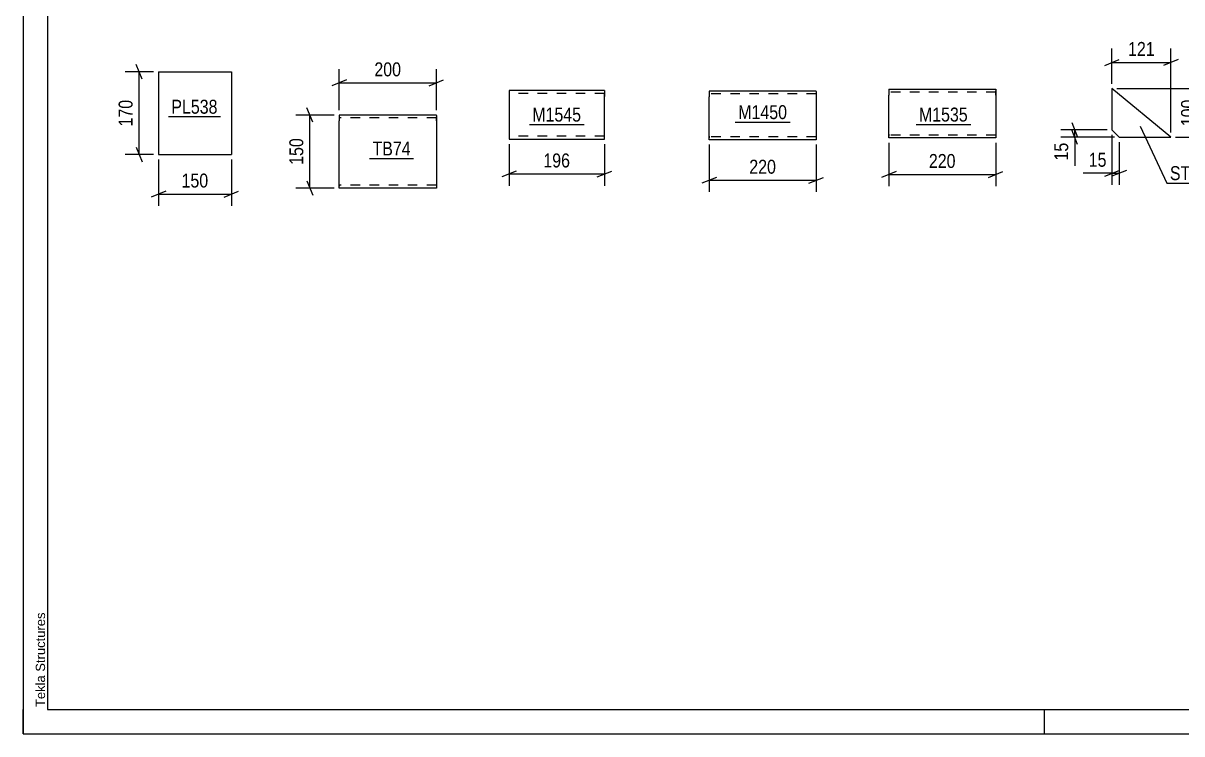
# Model space of a CAD drawing. Header units: millimetres. Extents: x 0 to 420, y 0 to 297.
# Drawn here: x 0 to 238.2, y 0 to 146 of the extents above; entities that cross this region are included whole.
import ezdxf

# ---------------------------------------------------------------- set-up
doc = ezdxf.new("R2010")
doc.units = ezdxf.units.MM
doc.linetypes.add('DXK_LINE_DOT2', pattern=[3.9198, 1.9599, -1.9599])
doc.styles.add('Arial', font='ARIAL.TTF', dxfattribs={"height": 0.2})
doc.styles.add('Arial Narrow', font='ARIALN.TTF', dxfattribs={"height": 0.2})

# ---------------------------------------------------------------- blocks, each defined once
blk = doc.blocks.new('Unknown-814276737-1133')
at = {"color": 5, "linetype": 'Continuous'}
for p, q in [((0, 297), (0, 0)), ((5, 292), (5, 5)), ((0, 0), (0, 5)), ((5, 5), (415, 5)), ((210, 0), (210, 5)), ((0, 0), (420, 0))]:
    blk.add_line(p, q, dxfattribs=at)
at = {"color": 174, "linetype": 'Continuous', "style": 'Arial'}
blk.add_text('Tekla Structures', height=1.9102, rotation=90, dxfattribs=at).set_placement((4.5, 5.5))
blk = doc.blocks.new('Part-814276737-5880 - 5876')
at = {"color": 2, "linetype": 'Continuous'}
for p, q in [((27.8, 136.04), (27.8, 119.04)), ((27.8, 136.04), (42.8, 136.04)), ((42.8, 136.04), (42.8, 119.04)), ((27.8, 119.04), (42.8, 119.04))]:
    blk.add_line(p, q, dxfattribs=at)
blk = doc.blocks.new('Part-814276737-9867 - 9866')
at = {"color": 2, "linetype": 'Continuous'}
for p, q in [((141.02, 132.09), (141.02, 130.89)), ((163.02, 132.09), (141.02, 132.09)), ((163.02, 132), (163.02, 132.09)), ((163.02, 132), (163.02, 130.89)), ((141.02, 122.83), (141.02, 130.89)), ((163.02, 130.89), (163.02, 122.09)), ((141.02, 122.18), (141.02, 122.83)), ((141.02, 122.09), (141.02, 122.18)), ((163.02, 122.09), (141.02, 122.09))]:
    blk.add_line(p, q, dxfattribs=at)
at = {"color": 7, "linetype": 'DXK_LINE_DOT2'}
for p, q in [((163.02, 131.49), (141.02, 131.49)), ((163.02, 131.74), (163.02, 130.89)), ((141.02, 122.83), (141.02, 122.44)), ((141.02, 122.69), (141.02, 122.74)), ((163.02, 122.69), (141.02, 122.69)), ((141.02, 122.09), (141.02, 122.09)), ((163.02, 122.74), (163.02, 122.83)), ((163.02, 122.69), (163.02, 122.74)), ((163.02, 122.69), (163.02, 122.74))]:
    blk.add_line(p, q, dxfattribs=at)
blk = doc.blocks.new('Part-814276737-5912 - 5908')
at = {"color": 2, "linetype": 'Continuous'}
for p, q in [((64.94, 127.16), (64.94, 125.96)), ((84.94, 127.16), (64.94, 127.16)), ((84.94, 127.07), (84.94, 127.16)), ((84.94, 127.07), (84.94, 125.96)), ((64.94, 112.9), (64.94, 125.96)), ((84.94, 125.96), (84.94, 112.16)), ((64.94, 112.25), (64.94, 112.9)), ((64.94, 112.16), (64.94, 112.25)), ((84.94, 112.16), (64.94, 112.16))]:
    blk.add_line(p, q, dxfattribs=at)
at = {"color": 7, "linetype": 'DXK_LINE_DOT2'}
for p, q in [((84.94, 126.56), (64.94, 126.56)), ((84.94, 125.96), (84.94, 126.81)), ((64.94, 112.9), (64.94, 112.51)), ((64.94, 112.76), (64.94, 112.81)), ((84.94, 112.76), (64.94, 112.76)), ((84.94, 112.76), (84.94, 112.81))]:
    blk.add_line(p, q, dxfattribs=at)
blk = doc.blocks.new('Part-814276737-6088 - 6082')
at = {"color": 2, "linetype": 'Continuous'}
for p, q in [((235.93, 122.6), (223.84, 132.6)), ((223.84, 132.6), (223.84, 124.1)), ((223.84, 124.1), (225.34, 122.6)), ((225.34, 122.6), (235.93, 122.6))]:
    blk.add_line(p, q, dxfattribs=at)
blk = doc.blocks.new('Part-814276737-9891 - 9890')
at = {"color": 2, "linetype": 'Continuous'}
for p, q in [((119.49, 132.18), (99.88, 132.18)), ((99.88, 132.18), (99.88, 122.27)), ((119.49, 132.18), (119.49, 132.09)), ((119.49, 132.09), (119.49, 131.83)), ((119.49, 131.83), (119.49, 130.98)), ((119.49, 123.38), (119.49, 130.98)), ((99.88, 122.27), (99.88, 122.18)), ((99.88, 122.18), (119.49, 122.18)), ((119.49, 122.18), (119.49, 123.38))]:
    blk.add_line(p, q, dxfattribs=at)
at = {"color": 7, "linetype": 'DXK_LINE_DOT2'}
for p, q in [((119.49, 131.58), (99.88, 131.58)), ((119.49, 131.83), (119.49, 131.58)), ((119.49, 130.98), (119.49, 131.44)), ((99.88, 122.78), (99.88, 122.82)), ((119.49, 122.78), (99.88, 122.78)), ((119.49, 122.82), (119.49, 123.15)), ((119.49, 122.78), (119.49, 122.82))]:
    blk.add_line(p, q, dxfattribs=at)
blk = doc.blocks.new('Part-814276737-10068 - 10067')
at = {"color": 2, "linetype": 'Continuous'}
for p, q in [((177.96, 132.45), (177.96, 131.25)), ((177.96, 132.45), (199.93, 132.45)), ((177.96, 123.2), (177.96, 131.25)), ((199.93, 132.45), (199.93, 132.36)), ((199.93, 132.36), (199.93, 131.25)), ((199.93, 131.25), (199.93, 122.45)), ((177.96, 122.55), (177.96, 123.2)), ((177.96, 122.45), (177.96, 122.55)), ((199.93, 122.45), (177.96, 122.45))]:
    blk.add_line(p, q, dxfattribs=at)
at = {"color": 7, "linetype": 'DXK_LINE_DOT2'}
for p, q in [((199.93, 131.85), (177.96, 131.85)), ((199.93, 131.25), (199.93, 132.1)), ((177.96, 123.2), (177.96, 122.81)), ((177.96, 123.05), (177.96, 123.1)), ((199.93, 123.05), (177.96, 123.05)), ((199.93, 123.05), (199.93, 123.1))]:
    blk.add_line(p, q, dxfattribs=at)
blk = doc.blocks.new('StraightDimension-814276737-5893 - 5876')
at = {"color": 7, "linetype": 'Continuous'}
for p, q in [((26.8, 136.04), (20.99, 136.04)), ((24.44, 134.54), (23.24, 137.54)), ((23.84, 119.04), (23.84, 136.04)), ((23.24, 120.54), (24.44, 117.54)), ((26.8, 119.04), (20.99, 119.04))]:
    blk.add_line(p, q, dxfattribs=at)
at = {"color": 0}
blk.add_wipeout([(23.09, 130.88), (18.89, 130.88), (18.89, 124.2), (23.09, 124.2)], dxfattribs=at)
at = {"color": 3, "style": 'Arial Narrow'}
blk.add_text('170', height=2.863, rotation=90.0002, dxfattribs=at).set_placement((22.49, 124.8))
blk = doc.blocks.new('StraightDimension-814276737-5882 - 5876')
at = {"color": 7, "linetype": 'Continuous'}
for p, q in [((27.8, 118.04), (27.8, 108.51)), ((42.8, 118.04), (42.8, 108.51)), ((29.3, 111.51), (26.3, 110.31)), ((27.8, 110.91), (42.8, 110.91)), ((41.3, 110.31), (44.3, 111.51))]:
    blk.add_line(p, q, dxfattribs=at)
at = {"color": 0}
blk.add_wipeout([(38.64, 111.66), (38.64, 115.86), (31.96, 115.86), (31.96, 111.66)], dxfattribs=at)
at = {"color": 3, "style": 'Arial Narrow'}
blk.add_text('150', height=2.863, dxfattribs=at).set_placement((32.56, 112.26))
blk = doc.blocks.new('StraightDimension-814276737-9869 - 9866')
at = {"color": 7, "linetype": 'Continuous'}
for p, q in [((141.02, 121.09), (141.02, 111.35)), ((163.02, 121.09), (163.02, 111.35)), ((142.52, 114.35), (139.52, 113.15)), ((161.52, 113.15), (164.52, 114.35)), ((141.02, 113.75), (163.02, 113.75))]:
    blk.add_line(p, q, dxfattribs=at)
at = {"color": 0}
blk.add_wipeout([(155.37, 114.5), (155.37, 118.7), (148.68, 118.7), (148.68, 114.5)], dxfattribs=at)
at = {"color": 3, "style": 'Arial Narrow'}
blk.add_text('220', height=2.863, dxfattribs=at).set_placement((149.28, 115.1))
blk = doc.blocks.new('StraightDimension-814276737-5926 - 5908')
at = {"color": 7, "linetype": 'Continuous'}
for p, q in [((64.94, 128.16), (64.94, 136.61)), ((84.94, 128.16), (84.94, 136.61)), ((66.44, 134.36), (63.44, 133.16)), ((64.94, 133.76), (84.94, 133.76)), ((83.44, 133.16), (86.44, 134.36))]:
    blk.add_line(p, q, dxfattribs=at)
at = {"color": 0}
blk.add_wipeout([(78.29, 134.51), (78.29, 138.71), (71.6, 138.71), (71.6, 134.51)], dxfattribs=at)
at = {"color": 3, "style": 'Arial Narrow'}
blk.add_text('200', height=2.863, dxfattribs=at).set_placement((72.2, 135.11))
blk = doc.blocks.new('StraightDimension-814276737-5915 - 5908')
at = {"color": 7, "linetype": 'Continuous'}
for p, q in [((59.53, 125.66), (58.33, 128.66)), ((63.94, 127.16), (56.08, 127.16)), ((58.93, 112.16), (58.93, 127.16)), ((63.94, 112.16), (56.08, 112.16)), ((58.33, 113.66), (59.53, 110.66))]:
    blk.add_line(p, q, dxfattribs=at)
at = {"color": 0}
blk.add_wipeout([(58.18, 123), (53.98, 123), (53.98, 116.32), (58.18, 116.32)], dxfattribs=at)
at = {"color": 3, "style": 'Arial Narrow'}
blk.add_text('150', height=2.863, rotation=90.0002, dxfattribs=at).set_placement((57.58, 116.92))
blk = doc.blocks.new('StraightDimension-814276737-6124 - 6082')
at = {"color": 7, "linetype": 'Continuous'}
for p, q in [((223.84, 123.1), (223.84, 112.78)), ((225.34, 121.6), (225.34, 112.78)), ((222.34, 114.58), (225.34, 115.78)), ((226.84, 115.78), (223.84, 114.58)), ((223.84, 115.18), (225.34, 115.18))]:
    blk.add_line(p, q, dxfattribs=at)
at = {"color": 0}
blk.add_wipeout([(223.32, 115.93), (223.32, 120.13), (218.46, 120.13), (218.46, 115.93)], dxfattribs=at)
at = {"color": 7, "linetype": 'Continuous'}
blk.add_line((223.84, 115.18), (217.94, 115.18), dxfattribs=at)
blk.add_line((223.84, 115.18), (217.94, 115.18), dxfattribs=at)
at = {"color": 3, "style": 'Arial Narrow'}
blk.add_text('15', height=2.863, dxfattribs=at).set_placement((219.06, 116.53))
blk = doc.blocks.new('StraightDimension-814276737-6114 - 6082')
at = {"color": 7, "linetype": 'Continuous'}
for p, q in [((223.84, 133.6), (223.84, 140.8)), ((235.93, 123.6), (235.93, 140.8)), ((222.34, 137.35), (225.34, 138.55)), ((237.43, 138.55), (234.43, 137.35)), ((223.84, 137.95), (235.93, 137.95))]:
    blk.add_line(p, q, dxfattribs=at)
at = {"color": 0}
blk.add_wipeout([(233.23, 138.7), (233.23, 142.9), (226.54, 142.9), (226.54, 138.7)], dxfattribs=at)
at = {"color": 3, "style": 'Arial Narrow'}
blk.add_text('121', height=2.863, dxfattribs=at).set_placement((227.14, 139.3))
blk = doc.blocks.new('StraightDimension-814276737-6090 - 6082')
at = {"color": 7, "linetype": 'Continuous'}
for p, q in [((241.65, 134.1), (242.85, 131.1)), ((224.84, 132.6), (244.65, 132.6)), ((242.25, 122.6), (242.25, 132.6)), ((242.85, 121.1), (241.65, 124.1)), ((236.93, 122.6), (244.65, 122.6))]:
    blk.add_line(p, q, dxfattribs=at)
at = {"color": 0}
blk.add_wipeout([(241.5, 130.94), (237.3, 130.94), (237.3, 124.25), (241.5, 124.25)], dxfattribs=at)
at = {"color": 3, "style": 'Arial Narrow'}
blk.add_text('100', height=2.863, rotation=90.0002, dxfattribs=at).set_placement((240.9, 124.85))
blk = doc.blocks.new('StraightDimension-814276737-6102 - 6082')
at = {"color": 7, "linetype": 'Continuous'}
for p, q in [((222.84, 124.1), (213.33, 124.1)), ((215.58, 125.6), (216.78, 122.6)), ((216.78, 121.1), (215.58, 124.1)), ((216.18, 122.6), (216.18, 124.1)), ((224.34, 122.6), (213.33, 122.6))]:
    blk.add_line(p, q, dxfattribs=at)
at = {"color": 0}
blk.add_wipeout([(215.43, 122.07), (211.23, 122.07), (211.23, 117.21), (215.43, 117.21)], dxfattribs=at)
at = {"color": 7, "linetype": 'Continuous'}
blk.add_line((216.18, 122.6), (216.18, 116.69), dxfattribs=at)
blk.add_line((216.18, 122.6), (216.18, 116.69), dxfattribs=at)
at = {"color": 3, "style": 'Arial Narrow'}
blk.add_text('15', height=2.863, rotation=90.0002, dxfattribs=at).set_placement((214.83, 117.81))
blk = doc.blocks.new('StraightDimension-814276737-9893 - 9890')
at = {"color": 7, "linetype": 'Continuous'}
for p, q in [((99.88, 121.18), (99.88, 112.64)), ((119.49, 121.18), (119.49, 112.64)), ((101.38, 115.64), (98.38, 114.44)), ((99.88, 115.04), (119.49, 115.04)), ((117.99, 114.44), (120.99, 115.64))]:
    blk.add_line(p, q, dxfattribs=at)
at = {"color": 0}
blk.add_wipeout([(113.03, 115.79), (113.03, 119.99), (106.34, 119.99), (106.34, 115.79)], dxfattribs=at)
at = {"color": 3, "style": 'Arial Narrow'}
blk.add_text('196', height=2.863, dxfattribs=at).set_placement((106.94, 116.39))
blk = doc.blocks.new('StraightDimension-814276737-10070 - 10067')
at = {"color": 7, "linetype": 'Continuous'}
for p, q in [((177.96, 121.45), (177.96, 112.53)), ((199.93, 121.45), (199.93, 112.53)), ((179.46, 115.53), (176.46, 114.33)), ((177.96, 114.93), (199.93, 114.93)), ((198.43, 114.33), (201.43, 115.53))]:
    blk.add_line(p, q, dxfattribs=at)
at = {"color": 0}
blk.add_wipeout([(192.29, 115.68), (192.29, 119.88), (185.6, 119.88), (185.6, 115.68)], dxfattribs=at)
at = {"color": 3, "style": 'Arial Narrow'}
blk.add_text('220', height=2.863, dxfattribs=at).set_placement((186.2, 116.28))
blk = doc.blocks.new('Mark-814276737-5878 - 5876')
at = {"color": 0}
blk.add_wipeout([(39.97, 127.43), (39.97, 130.43), (30.46, 130.43), (30.46, 127.43)], dxfattribs=at)
blk.add_wipeout([(39.97, 127.43), (39.97, 130.43), (30.46, 130.43), (30.46, 127.43)], dxfattribs=at)
at = {"color": 30, "linetype": 'Continuous'}
blk.add_line((29.86, 126.83), (40.57, 126.83), dxfattribs=at)
at = {"color": 3, "style": 'Arial Narrow'}
blk.add_text('PL538', height=2.863, dxfattribs=at).set_placement((30.46, 127.43))
blk = doc.blocks.new('Mark-814276737-9872 - 9866')
at = {"color": 0}
blk.add_wipeout([(157.05, 126.32), (157.05, 129.32), (147, 129.32), (147, 126.32)], dxfattribs=at)
blk.add_wipeout([(157.05, 126.32), (157.05, 129.32), (147, 129.32), (147, 126.32)], dxfattribs=at)
at = {"color": 30, "linetype": 'Continuous'}
blk.add_line((146.4, 125.72), (157.65, 125.72), dxfattribs=at)
at = {"color": 3, "style": 'Arial Narrow'}
blk.add_text('M1450', height=2.863, dxfattribs=at).set_placement((147, 126.32))
blk = doc.blocks.new('Mark-814276737-5910 - 5908')
at = {"color": 0}
blk.add_wipeout([(79.66, 118.84), (79.66, 121.84), (71.81, 121.84), (71.81, 118.84)], dxfattribs=at)
blk.add_wipeout([(79.66, 118.84), (79.66, 121.84), (71.81, 121.84), (71.81, 118.84)], dxfattribs=at)
at = {"color": 30, "linetype": 'Continuous'}
blk.add_line((71.21, 118.24), (80.26, 118.24), dxfattribs=at)
at = {"color": 3, "style": 'Arial Narrow'}
blk.add_text('TB74', height=2.863, dxfattribs=at).set_placement((71.81, 118.84))
blk = doc.blocks.new('Mark-814276737-6084 - 6082')
at = {"color": 0}
blk.add_wipeout([(243.6, 113.78), (243.6, 116.78), (235.75, 116.78), (235.75, 113.78)], dxfattribs=at)
blk.add_wipeout([(243.6, 113.78), (243.6, 116.78), (235.75, 116.78), (235.75, 113.78)], dxfattribs=at)
at = {"color": 30, "linetype": 'Continuous'}
for p, q in [((229.62, 124.86), (235.15, 113.18)), ((235.15, 113.18), (244.2, 113.18))]:
    blk.add_line(p, q, dxfattribs=at)
at = {"color": 3, "style": 'Arial Narrow'}
blk.add_text('ST32', height=2.863, dxfattribs=at).set_placement((235.75, 113.78))
blk = doc.blocks.new('Mark-814276737-9896 - 9890')
at = {"color": 0}
blk.add_wipeout([(114.71, 125.81), (114.71, 128.81), (104.66, 128.81), (104.66, 125.81)], dxfattribs=at)
blk.add_wipeout([(114.71, 125.81), (114.71, 128.81), (104.66, 128.81), (104.66, 125.81)], dxfattribs=at)
at = {"color": 30, "linetype": 'Continuous'}
blk.add_line((104.06, 125.21), (115.31, 125.21), dxfattribs=at)
at = {"color": 3, "style": 'Arial Narrow'}
blk.add_text('M1545', height=2.863, dxfattribs=at).set_placement((104.66, 125.81))
blk = doc.blocks.new('Mark-814276737-10073 - 10067')
at = {"color": 0}
blk.add_wipeout([(194.2, 125.82), (194.2, 128.82), (184.15, 128.82), (184.15, 125.82)], dxfattribs=at)
blk.add_wipeout([(194.2, 125.82), (194.2, 128.82), (184.15, 128.82), (184.15, 125.82)], dxfattribs=at)
at = {"color": 30, "linetype": 'Continuous'}
blk.add_line((183.55, 125.22), (194.8, 125.22), dxfattribs=at)
at = {"color": 3, "style": 'Arial Narrow'}
blk.add_text('M1535', height=2.863, dxfattribs=at).set_placement((184.15, 125.82))

msp = doc.modelspace()

# ---------------------------------------------------------------- block references
for name in ['Unknown-814276737-1133', 'Part-814276737-5880 - 5876', 'Part-814276737-9891 - 9890', 'Part-814276737-9867 - 9866', 'Part-814276737-10068 - 10067', 'Part-814276737-6088 - 6082', 'Part-814276737-5912 - 5908']:
    msp.add_blockref(name, (0, 0))

# ---------------------------------------------------------------- next in the draw order: block references
for name in ['StraightDimension-814276737-5926 - 5908', 'StraightDimension-814276737-5893 - 5876', 'Mark-814276737-5878 - 5876', 'Mark-814276737-9896 - 9890', 'Mark-814276737-9872 - 9866', 'Mark-814276737-10073 - 10067', 'Mark-814276737-5910 - 5908', 'StraightDimension-814276737-6124 - 6082', 'StraightDimension-814276737-9893 - 9890', 'StraightDimension-814276737-9869 - 9866', 'StraightDimension-814276737-10070 - 10067']:
    msp.add_blockref(name, (0, 0))

# ---------------------------------------------------------------- next in the draw order: block references
for name in ['StraightDimension-814276737-6114 - 6082', 'StraightDimension-814276737-5915 - 5908', 'StraightDimension-814276737-5882 - 5876']:
    msp.add_blockref(name, (0, 0))

# ---------------------------------------------------------------- next in the draw order: block references
msp.add_blockref('StraightDimension-814276737-6090 - 6082', (0, 0))

# ---------------------------------------------------------------- next in the draw order: block references
for name in ['StraightDimension-814276737-6102 - 6082', 'Mark-814276737-6084 - 6082']:
    msp.add_blockref(name, (0, 0))

doc.saveas('drawing.dxf')
